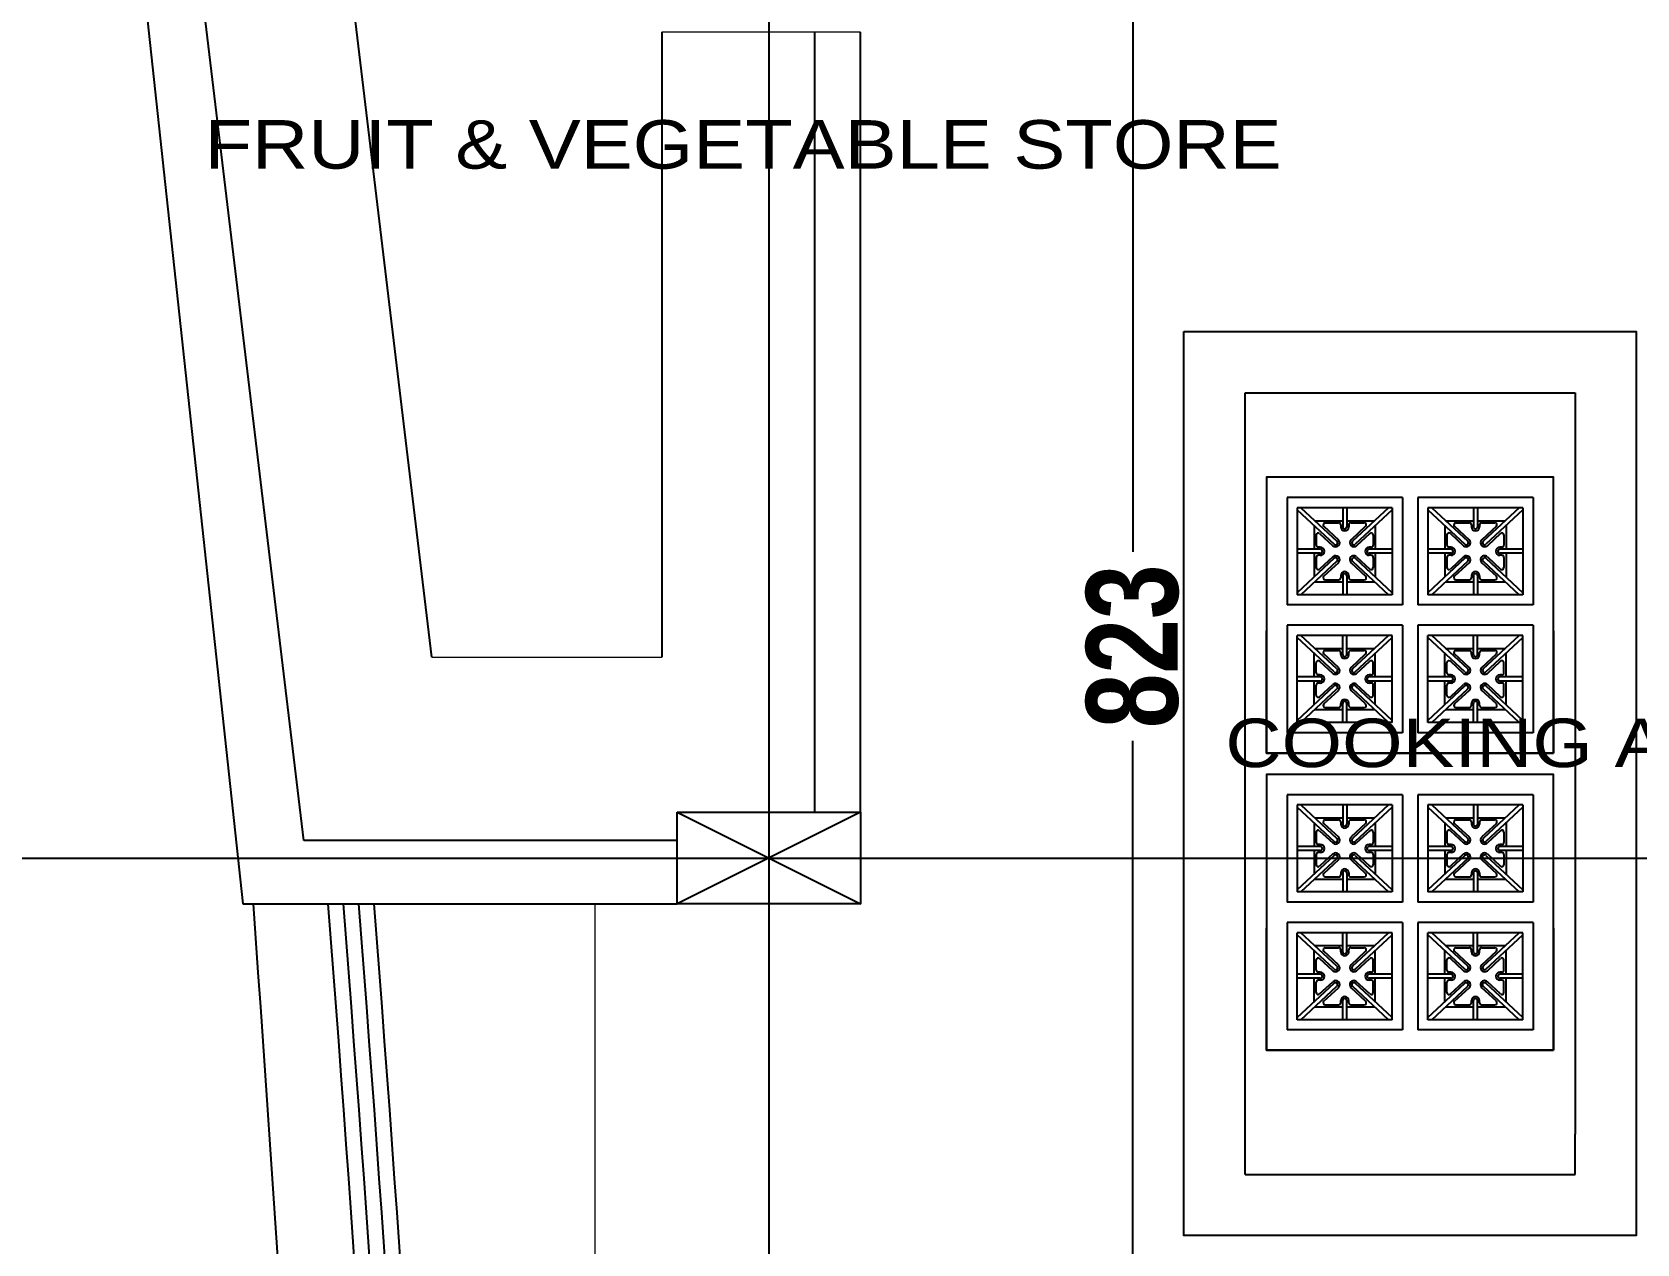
# Model space of a CAD drawing. Extents: x 285329 to 658348, y -83126 to -16980.
# Drawn here: x 345803 to 346328, y -39950 to -39553 of the extents above; entities that cross this region are included whole.
import ezdxf

# ---------------------------------------------------------------- set-up
doc = ezdxf.new("R2010")
doc.units = 0
doc.layers.get('0').update_dxf_attribs({"linetype": 'CONTINUOUS'})
doc.layers.get('DEFPOINTS').update_dxf_attribs({"color": 9, "linetype": 'CONTINUOUS'})
doc.layers.add('A-text function', color=30, linetype='CONTINUOUS', lineweight=20)
doc.layers.add('VIS', color=8, linetype='CONTINUOUS', lineweight=18)
for name, color, linetype in [('ARREDI', 7, 'CONTINUOUS'), ('AXIS', 1, 'CONTINUOUS'), ('COLUMN', 5, 'CONTINUOUS'), ('FURNITURE', 4, 'CONTINUOUS'), ('hatch wall', 12, 'CONTINUOUS'), ('K_COMPONENTI', 252, 'CONTINUOUS'), ('WALL', 7, 'CONTINUOUS'), ('WALL1', 2, 'CONTINUOUS')]:
    doc.layers.add(name, color=color, linetype=linetype)
doc.styles.add('ARIAL', font='BOD_CB.TTF', dxfattribs={"width": 1.2})
doc.styles.add('CITYBLUEPRINT', font='cityb___.ttf', dxfattribs={"width": 0.8})
doc.dimstyles.new('50', dxfattribs={"dimtxt": 30, "dimasz": 10, "dimexe": 5, "dimexo": 6, "dimgap": 5, "dimtad": 0, "dimdec": 0, "dimdsep": 46, "dimtxsty": 'CITYBLUEPRINT', "dimblk1": 'OBLIQUE', "dimblk2": 'OBLIQUE', "dimsah": 1, "dimcen": 0.05, "dimdle": 0.03, "dimclre": 22, "dimclrt": 7, "dimadec": 0, "dimazin": 0, "dimtfac": 1, "dimtdec": 0, "dimtix": 1, "dimtmove": 0, "dimatfit": 3, "dimldrblk": 'OBLIQUE', "dimfxl": 1, "dimtolj": 1, "dimtzin": 0, "dimarcsym": 0})

# ---------------------------------------------------------------- blocks, each defined once
blk = doc.blocks.new('COLUMN')
at = {"layer": 'AXIS'}
for p, q in [((236924.7, -9644.26), (236984.7, -9674.26)), ((236984.7, -9644.26), (236924.7, -9674.26))]:
    blk.add_line(p, q, dxfattribs=at)
at = {"layer": 'COLUMN'}
blk.add_lwpolyline([(236924.7, -9644.26), (236984.7, -9644.26), (236984.7, -9674.26), (236924.7, -9674.26)], close=True, dxfattribs=at)
blk = doc.blocks.new('cbcb')
at = {"layer": 'AXIS'}
for p, q in [((327577.93, -10741.62), (327577.95, -14318.5)), ((327238.21, -11454.5), (329573.73, -11454.5))]:
    blk.add_line(p, q, dxfattribs=at)
at = {"layer": 'WALL', "linetype": 'Continuous'}
blk.add_blockref('COLUMN', (90623.25, -1795.24), dxfattribs=at)
blk = doc.blocks.new('_Oblique')
at = {"color": 0, "lineweight": -2}
blk.add_line((-0.5, -0.5), (0.5, 0.5), dxfattribs=at)
blk = doc.blocks.new('*D2399')
at = {"layer": 'DEFPOINTS', "color": 0, "linetype": 'Continuous', "lineweight": 5, "transparency": 16777216}
for p in [(346156.54, -39342.81), (346161.27, -40165.67), (346163.13, -40165.67)]:
    blk.add_point(p, dxfattribs=at)
at = {"layer": 'VIS', "color": 22, "linetype": 'Continuous', "lineweight": -2, "transparency": 16777216}
for p, q in [((346162.54, -39342.81), (346168.13, -39342.81)), ((346167.27, -40165.67), (346168.13, -40165.67))]:
    blk.add_line(p, q, dxfattribs=at)
at = {"layer": 'VIS', "color": 0, "linetype": 'Continuous', "lineweight": -2, "transparency": 16777216}
for p, q in [((346163.13, -39342.78), (346163.13, -39723.3)), ((346163.13, -40165.7), (346163.13, -39785.18))]:
    blk.add_line(p, q, dxfattribs=at)
at = {"layer": 'VIS', "color": 0, "linetype": 'Continuous', "lineweight": -2, "transparency": 16777216, "xscale": 10, "yscale": 10, "zscale": 10}
for p, rotation in [((346163.13, -39342.81), 90), ((346163.13, -40165.67), 270)]:
    blk.add_blockref('_Oblique', p, dxfattribs=dict(at, rotation=rotation))
at = {"layer": 'VIS', "color": 7, "linetype": 'Continuous', "lineweight": 5, "transparency": 16777216, "insert": (346163.13, -39754.24), "char_height": 30, "attachment_point": 5, "rotation": 90, "style": 'CITYBLUEPRINT'}
blk.add_mtext('\\A1;823', dxfattribs=at)

msp = doc.modelspace()

# ---------------------------------------------------------------- linework, layer by layer
at = {"layer": 'ARREDI', "color": 251, "ltscale": 100, "true_color": 0x575757}
for p, q in [((346251.42, -39705.56), (346213.64, -39705.56)), ((346213.64, -39705.56), (346213.64, -39740.7)), ((346251.42, -39705.56), (346251.42, -39740.7)), ((346256.42, -39705.56), (346256.42, -39740.7)), ((346294.2, -39705.56), (346256.42, -39705.56)), ((346294.2, -39705.56), (346294.2, -39740.7)), ((346248.09, -39708.9), (346216.97, -39708.9)), ((346216.97, -39708.9), (346216.97, -39737.36)), ((346216.97, -39709.57), (346229.09, -39720.84)), ((346218.2, -39708.9), (346229.99, -39719.86)), ((346231.86, -39708.9), (346231.86, -39715.13)), ((346233.2, -39708.9), (346233.2, -39715.13)), ((346246.86, -39708.9), (346235.07, -39719.86)), ((346248.09, -39709.57), (346235.97, -39720.84)), ((346248.09, -39708.9), (346248.09, -39737.36)), ((346259.75, -39708.9), (346259.75, -39737.36)), ((346290.86, -39708.9), (346259.75, -39708.9)), ((346259.75, -39709.57), (346271.86, -39720.84)), ((346260.98, -39708.9), (346272.77, -39719.86)), ((346274.64, -39708.9), (346274.64, -39715.13)), ((346275.97, -39708.9), (346275.97, -39715.13)), ((346289.63, -39708.9), (346277.84, -39719.86)), ((346290.86, -39709.57), (346278.75, -39720.84)), ((346290.86, -39708.9), (346290.86, -39737.36)), ((346222.53, -39714.74), (346222.53, -39722.46)), ((346222.76, -39713.13), (346231.86, -39713.13)), ((346225.69, -39714.95), (346230.45, -39719.37)), ((346226.15, -39713.8), (346230.53, -39713.8)), ((346231.2, -39714.46), (346231.2, -39715.13)), ((346233.2, -39713.13), (346242.3, -39713.13)), ((346233.86, -39714.46), (346233.86, -39715.13)), ((346234.53, -39713.8), (346238.91, -39713.8)), ((346239.37, -39714.95), (346234.61, -39719.37)), ((346242.53, -39714.74), (346242.53, -39722.46)), ((346265.31, -39714.74), (346265.31, -39722.46)), ((346265.53, -39713.13), (346274.64, -39713.13)), ((346268.47, -39714.95), (346273.23, -39719.37)), ((346268.93, -39713.8), (346273.31, -39713.8)), ((346273.97, -39714.46), (346273.97, -39715.13)), ((346275.97, -39713.13), (346285.08, -39713.13)), ((346276.64, -39714.46), (346276.64, -39715.13)), ((346277.31, -39713.8), (346281.69, -39713.8)), ((346282.14, -39714.95), (346277.39, -39719.37)), ((346285.31, -39714.74), (346285.31, -39722.46)), ((346223.2, -39717.8), (346223.2, -39721.13)), ((346224.53, -39721.8), (346223.86, -39721.8)), ((346224.32, -39717.31), (346228.63, -39721.32)), ((346240.74, -39717.31), (346236.43, -39721.32)), ((346241.2, -39721.8), (346240.53, -39721.8)), ((346241.86, -39717.8), (346241.86, -39721.13)), ((346265.97, -39717.8), (346265.97, -39721.13)), ((346267.31, -39721.8), (346266.64, -39721.8)), ((346267.1, -39717.31), (346271.41, -39721.32)), ((346283.52, -39717.31), (346279.21, -39721.32)), ((346283.97, -39721.8), (346283.31, -39721.8)), ((346284.64, -39717.8), (346284.64, -39721.13)), ((346224.53, -39722.46), (346216.97, -39722.46)), ((346224.53, -39723.8), (346216.97, -39723.8)), ((346229.09, -39725.42), (346216.97, -39736.69)), ((346229.99, -39726.4), (346218.2, -39737.36)), ((346222.53, -39723.8), (346222.53, -39731.52)), ((346223.2, -39725.13), (346223.2, -39728.46)), ((346224.53, -39724.46), (346223.86, -39724.46)), ((346228.63, -39724.93), (346224.32, -39728.95)), ((346230.45, -39726.89), (346225.69, -39731.31)), ((346234.61, -39726.89), (346239.37, -39731.31)), ((346235.07, -39726.4), (346246.86, -39737.36)), ((346235.97, -39725.42), (346248.09, -39736.69)), ((346236.43, -39724.93), (346240.74, -39728.95)), ((346248.09, -39722.46), (346240.53, -39722.46)), ((346248.09, -39723.8), (346240.53, -39723.8)), ((346241.2, -39724.46), (346240.53, -39724.46)), ((346241.86, -39725.13), (346241.86, -39728.46)), ((346242.53, -39723.8), (346242.53, -39731.52)), ((346267.31, -39722.46), (346259.75, -39722.46)), ((346267.31, -39723.8), (346259.75, -39723.8)), ((346271.86, -39725.42), (346259.75, -39736.69)), ((346272.77, -39726.4), (346260.98, -39737.36)), ((346265.31, -39723.8), (346265.31, -39731.52)), ((346265.97, -39725.13), (346265.97, -39728.46)), ((346267.31, -39724.46), (346266.64, -39724.46)), ((346271.41, -39724.93), (346267.1, -39728.95)), ((346273.23, -39726.89), (346268.47, -39731.31)), ((346277.39, -39726.89), (346282.14, -39731.31)), ((346277.84, -39726.4), (346289.63, -39737.36)), ((346278.75, -39725.42), (346290.86, -39736.69)), ((346279.21, -39724.93), (346283.52, -39728.95)), ((346290.86, -39722.46), (346283.31, -39722.46)), ((346290.86, -39723.8), (346283.31, -39723.8)), ((346283.97, -39724.46), (346283.31, -39724.46)), ((346284.64, -39725.13), (346284.64, -39728.46)), ((346285.31, -39723.8), (346285.31, -39731.52)), ((346231.2, -39731.13), (346231.2, -39731.8)), ((346231.86, -39731.13), (346231.86, -39737.36)), ((346233.2, -39731.13), (346233.2, -39737.36)), ((346233.86, -39731.13), (346233.86, -39731.8)), ((346273.97, -39731.13), (346273.97, -39731.8)), ((346274.64, -39731.13), (346274.64, -39737.36)), ((346275.97, -39731.13), (346275.97, -39737.36)), ((346276.64, -39731.13), (346276.64, -39731.8)), ((346248.09, -39737.36), (346216.97, -39737.36)), ((346222.76, -39733.13), (346231.86, -39733.13)), ((346226.15, -39732.46), (346230.53, -39732.46)), ((346233.2, -39733.13), (346242.3, -39733.13)), ((346234.53, -39732.46), (346238.91, -39732.46)), ((346290.86, -39737.36), (346259.75, -39737.36)), ((346265.53, -39733.13), (346274.64, -39733.13)), ((346268.93, -39732.46), (346273.31, -39732.46)), ((346275.97, -39733.13), (346285.08, -39733.13)), ((346277.31, -39732.46), (346281.69, -39732.46)), ((346251.42, -39740.7), (346213.64, -39740.7)), ((346294.2, -39740.7), (346256.42, -39740.7)), ((346251.42, -39747.36), (346213.64, -39747.36)), ((346213.64, -39747.36), (346213.64, -39782.5)), ((346251.42, -39747.36), (346251.42, -39782.5)), ((346256.42, -39747.36), (346256.42, -39782.5)), ((346294.2, -39747.36), (346256.42, -39747.36)), ((346294.2, -39747.36), (346294.2, -39782.5)), ((346248.09, -39750.7), (346216.97, -39750.7)), ((346216.97, -39779.16), (346216.97, -39750.7)), ((346229.09, -39762.64), (346216.97, -39751.37)), ((346229.99, -39761.66), (346218.2, -39750.7)), ((346231.86, -39756.93), (346231.86, -39750.7)), ((346233.2, -39756.93), (346233.2, -39750.7)), ((346235.07, -39761.66), (346246.86, -39750.7)), ((346235.97, -39762.64), (346248.09, -39751.37)), ((346248.09, -39779.16), (346248.09, -39750.7)), ((346259.75, -39779.16), (346259.75, -39750.7)), ((346290.86, -39750.7), (346259.75, -39750.7)), ((346271.86, -39762.64), (346259.75, -39751.37)), ((346272.77, -39761.66), (346260.98, -39750.7)), ((346274.64, -39756.93), (346274.64, -39750.7)), ((346275.97, -39756.93), (346275.97, -39750.7)), ((346277.84, -39761.66), (346289.63, -39750.7)), ((346278.75, -39762.64), (346290.86, -39751.37)), ((346290.86, -39779.16), (346290.86, -39750.7)), ((346222.53, -39764.26), (346222.53, -39756.54)), ((346222.76, -39754.93), (346231.86, -39754.93)), ((346230.45, -39761.17), (346225.69, -39756.75)), ((346226.15, -39755.6), (346230.53, -39755.6)), ((346231.2, -39756.93), (346231.2, -39756.26)), ((346233.2, -39754.93), (346242.3, -39754.93)), ((346233.86, -39756.93), (346233.86, -39756.26)), ((346234.53, -39755.6), (346238.91, -39755.6)), ((346234.61, -39761.17), (346239.37, -39756.75)), ((346242.53, -39764.26), (346242.53, -39756.54)), ((346265.31, -39764.26), (346265.31, -39756.54)), ((346265.53, -39754.93), (346274.64, -39754.93)), ((346273.23, -39761.17), (346268.47, -39756.75)), ((346268.93, -39755.6), (346273.31, -39755.6)), ((346273.97, -39756.93), (346273.97, -39756.26)), ((346275.97, -39754.93), (346285.08, -39754.93)), ((346276.64, -39756.93), (346276.64, -39756.26)), ((346277.31, -39755.6), (346281.69, -39755.6)), ((346277.39, -39761.17), (346282.14, -39756.75)), ((346285.31, -39764.26), (346285.31, -39756.54)), ((346223.2, -39762.93), (346223.2, -39759.6)), ((346224.53, -39763.6), (346223.86, -39763.6)), ((346228.63, -39763.12), (346224.32, -39759.11)), ((346236.43, -39763.12), (346240.74, -39759.11)), ((346241.2, -39763.6), (346240.53, -39763.6)), ((346241.86, -39762.93), (346241.86, -39759.6)), ((346265.97, -39762.93), (346265.97, -39759.6)), ((346267.31, -39763.6), (346266.64, -39763.6)), ((346271.41, -39763.12), (346267.1, -39759.11)), ((346279.21, -39763.12), (346283.52, -39759.11)), ((346283.97, -39763.6), (346283.31, -39763.6)), ((346284.64, -39762.93), (346284.64, -39759.6)), ((346224.53, -39764.26), (346216.97, -39764.26)), ((346224.53, -39765.6), (346216.97, -39765.6)), ((346216.97, -39778.49), (346229.09, -39767.22)), ((346218.2, -39779.16), (346229.99, -39768.2)), ((346222.53, -39773.32), (346222.53, -39765.6)), ((346223.2, -39770.26), (346223.2, -39766.93)), ((346224.53, -39766.26), (346223.86, -39766.26)), ((346224.32, -39770.75), (346228.63, -39766.73)), ((346225.69, -39773.11), (346230.45, -39768.69)), ((346239.37, -39773.11), (346234.61, -39768.69)), ((346246.86, -39779.16), (346235.07, -39768.2)), ((346248.09, -39778.49), (346235.97, -39767.22)), ((346240.74, -39770.75), (346236.43, -39766.73)), ((346248.09, -39764.26), (346240.53, -39764.26)), ((346248.09, -39765.6), (346240.53, -39765.6)), ((346241.2, -39766.26), (346240.53, -39766.26)), ((346241.86, -39770.26), (346241.86, -39766.93)), ((346242.53, -39773.32), (346242.53, -39765.6)), ((346267.31, -39764.26), (346259.75, -39764.26)), ((346267.31, -39765.6), (346259.75, -39765.6)), ((346259.75, -39778.49), (346271.86, -39767.22)), ((346260.98, -39779.16), (346272.77, -39768.2)), ((346265.31, -39773.32), (346265.31, -39765.6)), ((346265.97, -39770.26), (346265.97, -39766.93)), ((346267.31, -39766.26), (346266.64, -39766.26)), ((346267.1, -39770.75), (346271.41, -39766.73)), ((346268.47, -39773.11), (346273.23, -39768.69)), ((346282.14, -39773.11), (346277.39, -39768.69)), ((346289.63, -39779.16), (346277.84, -39768.2)), ((346290.86, -39778.49), (346278.75, -39767.22)), ((346283.52, -39770.75), (346279.21, -39766.73)), ((346290.86, -39764.26), (346283.31, -39764.26)), ((346290.86, -39765.6), (346283.31, -39765.6)), ((346283.97, -39766.26), (346283.31, -39766.26)), ((346284.64, -39770.26), (346284.64, -39766.93)), ((346285.31, -39773.32), (346285.31, -39765.6)), ((346226.15, -39774.26), (346230.53, -39774.26)), ((346231.2, -39773.6), (346231.2, -39772.93)), ((346231.86, -39779.16), (346231.86, -39772.93)), ((346233.2, -39779.16), (346233.2, -39772.93)), ((346233.86, -39773.6), (346233.86, -39772.93)), ((346234.53, -39774.26), (346238.91, -39774.26)), ((346268.93, -39774.26), (346273.31, -39774.26)), ((346273.97, -39773.6), (346273.97, -39772.93)), ((346274.64, -39779.16), (346274.64, -39772.93)), ((346275.97, -39779.16), (346275.97, -39772.93)), ((346276.64, -39773.6), (346276.64, -39772.93)), ((346277.31, -39774.26), (346281.69, -39774.26)), ((346248.09, -39779.16), (346216.97, -39779.16)), ((346222.76, -39774.93), (346231.86, -39774.93)), ((346233.2, -39774.93), (346242.3, -39774.93)), ((346290.86, -39779.16), (346259.75, -39779.16)), ((346265.53, -39774.93), (346274.64, -39774.93)), ((346275.97, -39774.93), (346285.08, -39774.93)), ((346251.42, -39782.5), (346213.64, -39782.5)), ((346294.2, -39782.5), (346256.42, -39782.5)), ((346251.42, -39802.83), (346213.64, -39802.83)), ((346213.64, -39802.83), (346213.64, -39837.96)), ((346251.42, -39802.83), (346251.42, -39837.96)), ((346256.42, -39802.83), (346256.42, -39837.96)), ((346294.2, -39802.83), (346256.42, -39802.83)), ((346294.2, -39802.83), (346294.2, -39837.96)), ((346248.09, -39806.16), (346216.97, -39806.16)), ((346216.97, -39806.16), (346216.97, -39834.63)), ((346216.97, -39806.84), (346229.09, -39818.1)), ((346218.2, -39806.16), (346229.99, -39817.13)), ((346222.76, -39810.4), (346231.86, -39810.4)), ((346226.15, -39811.06), (346230.53, -39811.06)), ((346231.86, -39806.16), (346231.86, -39812.4)), ((346233.2, -39806.16), (346233.2, -39812.4)), ((346233.2, -39810.4), (346242.3, -39810.4)), ((346234.53, -39811.06), (346238.91, -39811.06)), ((346246.86, -39806.16), (346235.07, -39817.13)), ((346248.09, -39806.84), (346235.97, -39818.1)), ((346248.09, -39806.16), (346248.09, -39834.63)), ((346259.75, -39806.16), (346259.75, -39834.63)), ((346290.86, -39806.16), (346259.75, -39806.16)), ((346259.75, -39806.84), (346271.86, -39818.1)), ((346260.98, -39806.16), (346272.77, -39817.13)), ((346265.53, -39810.4), (346274.64, -39810.4)), ((346268.93, -39811.06), (346273.31, -39811.06)), ((346274.64, -39806.16), (346274.64, -39812.4)), ((346275.97, -39806.16), (346275.97, -39812.4)), ((346275.97, -39810.4), (346285.08, -39810.4)), ((346277.31, -39811.06), (346281.69, -39811.06)), ((346289.63, -39806.16), (346277.84, -39817.13)), ((346290.86, -39806.84), (346278.75, -39818.1)), ((346290.86, -39806.16), (346290.86, -39834.63)), ((346222.53, -39812.01), (346222.53, -39819.73)), ((346223.2, -39815.07), (346223.2, -39818.4)), ((346224.32, -39814.58), (346228.63, -39818.59)), ((346225.69, -39812.22), (346230.45, -39816.64)), ((346231.2, -39811.73), (346231.2, -39812.4)), ((346233.86, -39811.73), (346233.86, -39812.4)), ((346239.37, -39812.22), (346234.61, -39816.64)), ((346240.74, -39814.58), (346236.43, -39818.59)), ((346241.86, -39815.07), (346241.86, -39818.4)), ((346242.53, -39812.01), (346242.53, -39819.73)), ((346265.31, -39812.01), (346265.31, -39819.73)), ((346265.97, -39815.07), (346265.97, -39818.4)), ((346267.1, -39814.58), (346271.41, -39818.59)), ((346268.47, -39812.22), (346273.23, -39816.64)), ((346273.97, -39811.73), (346273.97, -39812.4)), ((346276.64, -39811.73), (346276.64, -39812.4)), ((346282.14, -39812.22), (346277.39, -39816.64)), ((346283.52, -39814.58), (346279.21, -39818.59)), ((346284.64, -39815.07), (346284.64, -39818.4)), ((346285.31, -39812.01), (346285.31, -39819.73)), ((346224.53, -39819.73), (346216.97, -39819.73)), ((346224.53, -39821.06), (346216.97, -39821.06)), ((346222.53, -39821.06), (346222.53, -39828.79)), ((346224.53, -39819.06), (346223.86, -39819.06)), ((346241.2, -39819.06), (346240.53, -39819.06)), ((346248.09, -39819.73), (346240.53, -39819.73)), ((346248.09, -39821.06), (346240.53, -39821.06)), ((346242.53, -39821.06), (346242.53, -39828.79)), ((346267.31, -39819.73), (346259.75, -39819.73)), ((346267.31, -39821.06), (346259.75, -39821.06)), ((346265.31, -39821.06), (346265.31, -39828.79)), ((346267.31, -39819.06), (346266.64, -39819.06)), ((346283.97, -39819.06), (346283.31, -39819.06)), ((346290.86, -39819.73), (346283.31, -39819.73)), ((346290.86, -39821.06), (346283.31, -39821.06)), ((346285.31, -39821.06), (346285.31, -39828.79)), ((346229.09, -39822.69), (346216.97, -39833.95)), ((346229.99, -39823.66), (346218.2, -39834.63)), ((346223.2, -39822.4), (346223.2, -39825.72)), ((346224.53, -39821.73), (346223.86, -39821.73)), ((346228.63, -39822.2), (346224.32, -39826.21)), ((346230.45, -39824.15), (346225.69, -39828.57)), ((346234.61, -39824.15), (346239.37, -39828.57)), ((346235.07, -39823.66), (346246.86, -39834.63)), ((346235.97, -39822.69), (346248.09, -39833.95)), ((346236.43, -39822.2), (346240.74, -39826.21)), ((346241.2, -39821.73), (346240.53, -39821.73)), ((346241.86, -39822.4), (346241.86, -39825.72)), ((346271.86, -39822.69), (346259.75, -39833.95)), ((346272.77, -39823.66), (346260.98, -39834.63)), ((346265.97, -39822.4), (346265.97, -39825.72)), ((346267.31, -39821.73), (346266.64, -39821.73)), ((346271.41, -39822.2), (346267.1, -39826.21)), ((346273.23, -39824.15), (346268.47, -39828.57)), ((346277.39, -39824.15), (346282.14, -39828.57)), ((346277.84, -39823.66), (346289.63, -39834.63)), ((346278.75, -39822.69), (346290.86, -39833.95)), ((346279.21, -39822.2), (346283.52, -39826.21)), ((346283.97, -39821.73), (346283.31, -39821.73)), ((346284.64, -39822.4), (346284.64, -39825.72)), ((346222.76, -39830.4), (346231.86, -39830.4)), ((346226.15, -39829.73), (346230.53, -39829.73)), ((346231.2, -39828.4), (346231.2, -39829.06)), ((346231.86, -39828.4), (346231.86, -39834.63)), ((346233.2, -39828.4), (346233.2, -39834.63)), ((346233.2, -39830.4), (346242.3, -39830.4)), ((346233.86, -39828.4), (346233.86, -39829.06)), ((346234.53, -39829.73), (346238.91, -39829.73)), ((346265.53, -39830.4), (346274.64, -39830.4)), ((346268.93, -39829.73), (346273.31, -39829.73)), ((346273.97, -39828.4), (346273.97, -39829.06)), ((346274.64, -39828.4), (346274.64, -39834.63)), ((346275.97, -39828.4), (346275.97, -39834.63)), ((346275.97, -39830.4), (346285.08, -39830.4)), ((346276.64, -39828.4), (346276.64, -39829.06)), ((346277.31, -39829.73), (346281.69, -39829.73)), ((346248.09, -39834.63), (346216.97, -39834.63)), ((346290.86, -39834.63), (346259.75, -39834.63)), ((346251.42, -39837.96), (346213.64, -39837.96)), ((346294.2, -39837.96), (346256.42, -39837.96)), ((346251.42, -39844.63), (346213.64, -39844.63)), ((346213.64, -39844.63), (346213.64, -39879.76)), ((346251.42, -39844.63), (346251.42, -39879.76)), ((346256.42, -39844.63), (346256.42, -39879.76)), ((346294.2, -39844.63), (346256.42, -39844.63)), ((346294.2, -39844.63), (346294.2, -39879.76)), ((346248.09, -39847.96), (346216.97, -39847.96)), ((346216.97, -39876.43), (346216.97, -39847.96)), ((346229.09, -39859.9), (346216.97, -39848.64)), ((346229.99, -39858.93), (346218.2, -39847.96)), ((346222.76, -39852.2), (346231.86, -39852.2)), ((346226.15, -39852.86), (346230.53, -39852.86)), ((346231.86, -39854.2), (346231.86, -39847.96)), ((346233.2, -39854.2), (346233.2, -39847.96)), ((346233.2, -39852.2), (346242.3, -39852.2)), ((346234.53, -39852.86), (346238.91, -39852.86)), ((346235.07, -39858.93), (346246.86, -39847.96)), ((346235.97, -39859.9), (346248.09, -39848.64)), ((346248.09, -39876.43), (346248.09, -39847.96)), ((346259.75, -39876.43), (346259.75, -39847.96)), ((346290.86, -39847.96), (346259.75, -39847.96)), ((346271.86, -39859.9), (346259.75, -39848.64)), ((346272.77, -39858.93), (346260.98, -39847.96)), ((346265.53, -39852.2), (346274.64, -39852.2)), ((346268.93, -39852.86), (346273.31, -39852.86)), ((346274.64, -39854.2), (346274.64, -39847.96)), ((346275.97, -39854.2), (346275.97, -39847.96)), ((346275.97, -39852.2), (346285.08, -39852.2)), ((346277.31, -39852.86), (346281.69, -39852.86)), ((346277.84, -39858.93), (346289.63, -39847.96)), ((346278.75, -39859.9), (346290.86, -39848.64)), ((346290.86, -39876.43), (346290.86, -39847.96)), ((346222.53, -39861.53), (346222.53, -39853.81)), ((346223.2, -39860.2), (346223.2, -39856.87)), ((346228.63, -39860.39), (346224.32, -39856.38)), ((346230.45, -39858.44), (346225.69, -39854.02)), ((346231.2, -39854.2), (346231.2, -39853.53)), ((346233.86, -39854.2), (346233.86, -39853.53)), ((346234.61, -39858.44), (346239.37, -39854.02)), ((346236.43, -39860.39), (346240.74, -39856.38)), ((346241.86, -39860.2), (346241.86, -39856.87)), ((346242.53, -39861.53), (346242.53, -39853.81)), ((346265.31, -39861.53), (346265.31, -39853.81)), ((346265.97, -39860.2), (346265.97, -39856.87)), ((346271.41, -39860.39), (346267.1, -39856.38)), ((346273.23, -39858.44), (346268.47, -39854.02)), ((346273.97, -39854.2), (346273.97, -39853.53)), ((346276.64, -39854.2), (346276.64, -39853.53)), ((346277.39, -39858.44), (346282.14, -39854.02)), ((346279.21, -39860.39), (346283.52, -39856.38)), ((346284.64, -39860.2), (346284.64, -39856.87)), ((346285.31, -39861.53), (346285.31, -39853.81)), ((346224.53, -39861.53), (346216.97, -39861.53)), ((346224.53, -39862.86), (346216.97, -39862.86)), ((346222.53, -39870.59), (346222.53, -39862.86)), ((346224.53, -39860.86), (346223.86, -39860.86)), ((346224.53, -39863.53), (346223.86, -39863.53)), ((346241.2, -39860.86), (346240.53, -39860.86)), ((346248.09, -39861.53), (346240.53, -39861.53)), ((346248.09, -39862.86), (346240.53, -39862.86)), ((346241.2, -39863.53), (346240.53, -39863.53)), ((346242.53, -39870.59), (346242.53, -39862.86)), ((346267.31, -39861.53), (346259.75, -39861.53)), ((346267.31, -39862.86), (346259.75, -39862.86)), ((346265.31, -39870.59), (346265.31, -39862.86)), ((346267.31, -39860.86), (346266.64, -39860.86)), ((346267.31, -39863.53), (346266.64, -39863.53)), ((346283.97, -39860.86), (346283.31, -39860.86)), ((346290.86, -39861.53), (346283.31, -39861.53)), ((346290.86, -39862.86), (346283.31, -39862.86)), ((346283.97, -39863.53), (346283.31, -39863.53)), ((346285.31, -39870.59), (346285.31, -39862.86)), ((346216.97, -39875.75), (346229.09, -39864.49)), ((346218.2, -39876.43), (346229.99, -39865.46)), ((346223.2, -39867.52), (346223.2, -39864.2)), ((346224.32, -39868.01), (346228.63, -39864)), ((346225.69, -39870.37), (346230.45, -39865.95)), ((346239.37, -39870.37), (346234.61, -39865.95)), ((346246.86, -39876.43), (346235.07, -39865.46)), ((346248.09, -39875.75), (346235.97, -39864.49)), ((346240.74, -39868.01), (346236.43, -39864)), ((346241.86, -39867.52), (346241.86, -39864.2)), ((346259.75, -39875.75), (346271.86, -39864.49)), ((346260.98, -39876.43), (346272.77, -39865.46)), ((346265.97, -39867.52), (346265.97, -39864.2)), ((346267.1, -39868.01), (346271.41, -39864)), ((346268.47, -39870.37), (346273.23, -39865.95)), ((346282.14, -39870.37), (346277.39, -39865.95)), ((346289.63, -39876.43), (346277.84, -39865.46)), ((346290.86, -39875.75), (346278.75, -39864.49)), ((346283.52, -39868.01), (346279.21, -39864)), ((346284.64, -39867.52), (346284.64, -39864.2)), ((346222.76, -39872.2), (346231.86, -39872.2)), ((346226.15, -39871.53), (346230.53, -39871.53)), ((346231.2, -39870.86), (346231.2, -39870.2)), ((346231.86, -39876.43), (346231.86, -39870.2)), ((346233.2, -39876.43), (346233.2, -39870.2)), ((346233.2, -39872.2), (346242.3, -39872.2)), ((346233.86, -39870.86), (346233.86, -39870.2)), ((346234.53, -39871.53), (346238.91, -39871.53)), ((346265.53, -39872.2), (346274.64, -39872.2)), ((346268.93, -39871.53), (346273.31, -39871.53)), ((346273.97, -39870.86), (346273.97, -39870.2)), ((346274.64, -39876.43), (346274.64, -39870.2)), ((346275.97, -39876.43), (346275.97, -39870.2)), ((346275.97, -39872.2), (346285.08, -39872.2)), ((346276.64, -39870.86), (346276.64, -39870.2)), ((346277.31, -39871.53), (346281.69, -39871.53)), ((346248.09, -39876.43), (346216.97, -39876.43)), ((346290.86, -39876.43), (346259.75, -39876.43)), ((346251.42, -39879.76), (346213.64, -39879.76)), ((346294.2, -39879.76), (346256.42, -39879.76))]:
    msp.add_line(p, q, dxfattribs=at)
at = {"layer": 'ARREDI', "color": 7, "ltscale": 100}
for p, q in [((346206.97, -39789.16), (346206.97, -39749.16)), ((346300.86, -39749.16), (346300.86, -39789.16)), ((346206.97, -39886.43), (346206.97, -39846.43)), ((346300.86, -39846.43), (346300.86, -39886.43))]:
    msp.add_line(p, q, dxfattribs=at)
at = {"layer": 'ARREDI', "color": 251, "ltscale": 100, "true_color": 0x575757}
for centre, radius, start, end in [((346226.15, -39714.46), 0.667, 90, 227.0772), ((346230.53, -39714.46), 0.667, 0, 90), ((346232.53, -39715.13), 1.33, 180, 0), ((346232.53, -39715.13), 0.667, 180, 0), ((346234.53, -39714.46), 0.667, 90, 180), ((346238.91, -39714.46), 0.667, 312.9228, 90), ((346268.93, -39714.46), 0.667, 90, 227.0772), ((346273.31, -39714.46), 0.667, 0, 90), ((346275.31, -39715.13), 1.33, 180, 0), ((346275.31, -39715.13), 0.667, 180, 0), ((346277.31, -39714.46), 0.667, 90, 180), ((346281.69, -39714.46), 0.667, 312.9228, 90), ((346223.86, -39717.8), 0.667, 47.0772, 180), ((346223.86, -39721.13), 0.667, 180, 270), ((346224.53, -39723.13), 1.33, 270, 90), ((346229.54, -39720.35), 1.33, 227.0772, 47.0772), ((346229.54, -39720.35), 0.667, 227.0772, 47.0772), ((346235.52, -39720.35), 1.33, 132.9228, 312.9228), ((346235.52, -39720.35), 0.667, 132.9228, 312.9228), ((346240.53, -39723.13), 1.33, 90, 270), ((346241.2, -39717.8), 0.667, 0, 132.9228), ((346241.2, -39721.13), 0.667, 270, 0), ((346266.64, -39717.8), 0.667, 47.0772, 180), ((346266.64, -39721.13), 0.667, 180, 270), ((346267.31, -39723.13), 1.33, 270, 90), ((346272.32, -39720.35), 1.33, 227.0772, 47.0772), ((346272.32, -39720.35), 0.667, 227.0772, 47.0772), ((346278.3, -39720.35), 1.33, 132.9228, 312.9228), ((346278.3, -39720.35), 0.667, 132.9228, 312.9228), ((346283.31, -39723.13), 1.33, 90, 270), ((346283.97, -39717.8), 0.667, 0, 132.9228), ((346283.97, -39721.13), 0.667, 270, 0), ((346223.86, -39725.13), 0.667, 90, 180), ((346224.53, -39723.13), 0.667, 270, 90), ((346229.54, -39725.91), 1.33, 312.9228, 132.9228), ((346229.54, -39725.91), 0.667, 312.9228, 132.9228), ((346235.52, -39725.91), 1.33, 47.0772, 227.0772), ((346235.52, -39725.91), 0.667, 47.0772, 227.0772), ((346240.53, -39723.13), 0.667, 90, 270), ((346241.2, -39725.13), 0.667, 0, 90), ((346266.64, -39725.13), 0.667, 90, 180), ((346267.31, -39723.13), 0.667, 270, 90), ((346272.32, -39725.91), 1.33, 312.9228, 132.9228), ((346272.32, -39725.91), 0.667, 312.9228, 132.9228), ((346278.3, -39725.91), 1.33, 47.0772, 227.0772), ((346278.3, -39725.91), 0.667, 47.0772, 227.0772), ((346283.31, -39723.13), 0.667, 90, 270), ((346283.97, -39725.13), 0.667, 0, 90), ((346223.86, -39728.46), 0.667, 180, 312.9228), ((346226.15, -39731.8), 0.667, 132.9228, 270), ((346230.53, -39731.8), 0.667, 270, 0), ((346232.53, -39731.13), 1.33, 0, 180), ((346232.53, -39731.13), 0.667, 0, 180), ((346234.53, -39731.8), 0.667, 180, 270), ((346238.91, -39731.8), 0.667, 270, 47.0772), ((346241.2, -39728.46), 0.667, 227.0772, 0), ((346266.64, -39728.46), 0.667, 180, 312.9228), ((346268.93, -39731.8), 0.667, 132.9228, 270), ((346273.31, -39731.8), 0.667, 270, 0), ((346275.31, -39731.13), 1.33, 0, 180), ((346275.31, -39731.13), 0.667, 0, 180), ((346277.31, -39731.8), 0.667, 180, 270), ((346281.69, -39731.8), 0.667, 270, 47.0772), ((346283.97, -39728.46), 0.667, 227.0772, 0), ((346226.15, -39756.26), 0.667, 90, 227.0772), ((346230.53, -39756.26), 0.667, 0, 90), ((346232.53, -39756.93), 1.33, 180, 0), ((346232.53, -39756.93), 0.667, 180, 0), ((346234.53, -39756.26), 0.667, 90, 180), ((346238.91, -39756.26), 0.667, 312.9228, 90), ((346268.93, -39756.26), 0.667, 90, 227.0772), ((346273.31, -39756.26), 0.667, 0, 90), ((346275.31, -39756.93), 1.33, 180, 0), ((346275.31, -39756.93), 0.667, 180, 0), ((346277.31, -39756.26), 0.667, 90, 180), ((346281.69, -39756.26), 0.667, 312.9228, 90), ((346223.86, -39759.6), 0.667, 47.0772, 180), ((346223.86, -39762.93), 0.667, 180, 270), ((346224.53, -39764.93), 1.33, 270, 90), ((346229.54, -39762.15), 1.33, 227.0772, 47.0772), ((346229.54, -39762.15), 0.667, 227.0772, 47.0772), ((346235.52, -39762.15), 1.33, 132.9228, 312.9228), ((346235.52, -39762.15), 0.667, 132.9228, 312.9228), ((346240.53, -39764.93), 1.33, 90, 270), ((346241.2, -39759.6), 0.667, 0, 132.9228), ((346241.2, -39762.93), 0.667, 270, 0), ((346266.64, -39759.6), 0.667, 47.0772, 180), ((346266.64, -39762.93), 0.667, 180, 270), ((346267.31, -39764.93), 1.33, 270, 90), ((346272.32, -39762.15), 1.33, 227.0772, 47.0772), ((346272.32, -39762.15), 0.667, 227.0772, 47.0772), ((346278.3, -39762.15), 1.33, 132.9228, 312.9228), ((346278.3, -39762.15), 0.667, 132.9228, 312.9228), ((346283.31, -39764.93), 1.33, 90, 270), ((346283.97, -39759.6), 0.667, 0, 132.9228), ((346283.97, -39762.93), 0.667, 270, 0), ((346223.86, -39766.93), 0.667, 90, 180), ((346224.53, -39764.93), 0.667, 270, 90), ((346229.54, -39767.71), 1.33, 312.9228, 132.9228), ((346229.54, -39767.71), 0.667, 312.9228, 132.9228), ((346235.52, -39767.71), 1.33, 47.0772, 227.0772), ((346235.52, -39767.71), 0.667, 47.0772, 227.0772), ((346240.53, -39764.93), 0.667, 90, 270), ((346241.2, -39766.93), 0.667, 0, 90), ((346266.64, -39766.93), 0.667, 90, 180), ((346267.31, -39764.93), 0.667, 270, 90), ((346272.32, -39767.71), 1.33, 312.9228, 132.9228), ((346272.32, -39767.71), 0.667, 312.9228, 132.9228), ((346278.3, -39767.71), 1.33, 47.0772, 227.0772), ((346278.3, -39767.71), 0.667, 47.0772, 227.0772), ((346283.31, -39764.93), 0.667, 90, 270), ((346283.97, -39766.93), 0.667, 0, 90), ((346223.86, -39770.26), 0.667, 180, 312.9228), ((346226.15, -39773.6), 0.667, 132.9228, 270), ((346230.53, -39773.6), 0.667, 270, 0), ((346232.53, -39772.93), 1.33, 0, 180), ((346232.53, -39772.93), 0.667, 0, 180), ((346234.53, -39773.6), 0.667, 180, 270), ((346238.91, -39773.6), 0.667, 270, 47.0772), ((346241.2, -39770.26), 0.667, 227.0772, 0), ((346266.64, -39770.26), 0.667, 180, 312.9228), ((346268.93, -39773.6), 0.667, 132.9228, 270), ((346273.31, -39773.6), 0.667, 270, 0), ((346275.31, -39772.93), 1.33, 0, 180), ((346275.31, -39772.93), 0.667, 0, 180), ((346277.31, -39773.6), 0.667, 180, 270), ((346281.69, -39773.6), 0.667, 270, 47.0772), ((346283.97, -39770.26), 0.667, 227.0772, 0), ((346226.15, -39811.73), 0.667, 90, 227.0772), ((346230.53, -39811.73), 0.667, 0, 90), ((346234.53, -39811.73), 0.667, 90, 180), ((346238.91, -39811.73), 0.667, 312.9228, 90), ((346268.93, -39811.73), 0.667, 90, 227.0772), ((346273.31, -39811.73), 0.667, 0, 90), ((346277.31, -39811.73), 0.667, 90, 180), ((346281.69, -39811.73), 0.667, 312.9228, 90), ((346223.86, -39815.07), 0.667, 47.0772, 180), ((346232.53, -39812.4), 1.33, 180, 0), ((346232.53, -39812.4), 0.667, 180, 0), ((346241.2, -39815.07), 0.667, 0, 132.9228), ((346266.64, -39815.07), 0.667, 47.0772, 180), ((346275.31, -39812.4), 1.33, 180, 0), ((346275.31, -39812.4), 0.667, 180, 0), ((346283.97, -39815.07), 0.667, 0, 132.9228), ((346223.86, -39818.4), 0.667, 180, 270), ((346224.53, -39820.4), 1.33, 270, 90), ((346224.53, -39820.4), 0.667, 270, 90), ((346229.54, -39817.62), 1.33, 227.0772, 47.0772), ((346229.54, -39817.62), 0.667, 227.0772, 47.0772), ((346235.52, -39817.62), 1.33, 132.9228, 312.9228), ((346235.52, -39817.62), 0.667, 132.9228, 312.9228), ((346240.53, -39820.4), 1.33, 90, 270), ((346240.53, -39820.4), 0.667, 90, 270), ((346241.2, -39818.4), 0.667, 270, 0), ((346266.64, -39818.4), 0.667, 180, 270), ((346267.31, -39820.4), 1.33, 270, 90), ((346267.31, -39820.4), 0.667, 270, 90), ((346272.32, -39817.62), 1.33, 227.0772, 47.0772), ((346272.32, -39817.62), 0.667, 227.0772, 47.0772), ((346278.3, -39817.62), 1.33, 132.9228, 312.9228), ((346278.3, -39817.62), 0.667, 132.9228, 312.9228), ((346283.31, -39820.4), 1.33, 90, 270), ((346283.31, -39820.4), 0.667, 90, 270), ((346283.97, -39818.4), 0.667, 270, 0), ((346223.86, -39822.4), 0.667, 90, 180), ((346223.86, -39825.72), 0.667, 180, 312.9228), ((346229.54, -39823.18), 1.33, 312.9228, 132.9228), ((346229.54, -39823.18), 0.667, 312.9228, 132.9228), ((346235.52, -39823.18), 1.33, 47.0772, 227.0772), ((346235.52, -39823.18), 0.667, 47.0772, 227.0772), ((346241.2, -39825.72), 0.667, 227.0772, 0), ((346241.2, -39822.4), 0.667, 0, 90), ((346266.64, -39822.4), 0.667, 90, 180), ((346266.64, -39825.72), 0.667, 180, 312.9228), ((346272.32, -39823.18), 1.33, 312.9228, 132.9228), ((346272.32, -39823.18), 0.667, 312.9228, 132.9228), ((346278.3, -39823.18), 1.33, 47.0772, 227.0772), ((346278.3, -39823.18), 0.667, 47.0772, 227.0772), ((346283.97, -39825.72), 0.667, 227.0772, 0), ((346283.97, -39822.4), 0.667, 0, 90), ((346226.15, -39829.06), 0.667, 132.9228, 270), ((346230.53, -39829.06), 0.667, 270, 0), ((346232.53, -39828.4), 1.33, 0, 180), ((346232.53, -39828.4), 0.667, 0, 180), ((346234.53, -39829.06), 0.667, 180, 270), ((346238.91, -39829.06), 0.667, 270, 47.0772), ((346268.93, -39829.06), 0.667, 132.9228, 270), ((346273.31, -39829.06), 0.667, 270, 0), ((346275.31, -39828.4), 1.33, 0, 180), ((346275.31, -39828.4), 0.667, 0, 180), ((346277.31, -39829.06), 0.667, 180, 270), ((346281.69, -39829.06), 0.667, 270, 47.0772), ((346226.15, -39853.53), 0.667, 90, 227.0772), ((346230.53, -39853.53), 0.667, 0, 90), ((346234.53, -39853.53), 0.667, 90, 180), ((346238.91, -39853.53), 0.667, 312.9228, 90), ((346268.93, -39853.53), 0.667, 90, 227.0772), ((346273.31, -39853.53), 0.667, 0, 90), ((346277.31, -39853.53), 0.667, 90, 180), ((346281.69, -39853.53), 0.667, 312.9228, 90), ((346223.86, -39856.87), 0.667, 47.0772, 180), ((346232.53, -39854.2), 1.33, 180, 0), ((346232.53, -39854.2), 0.667, 180, 0), ((346241.2, -39856.87), 0.667, 0, 132.9228), ((346266.64, -39856.87), 0.667, 47.0772, 180), ((346275.31, -39854.2), 1.33, 180, 0), ((346275.31, -39854.2), 0.667, 180, 0), ((346283.97, -39856.87), 0.667, 0, 132.9228), ((346223.86, -39860.2), 0.667, 180, 270), ((346223.86, -39864.2), 0.667, 90, 180), ((346224.53, -39862.2), 1.33, 270, 90), ((346224.53, -39862.2), 0.667, 270, 90), ((346229.54, -39859.42), 1.33, 227.0772, 47.0772), ((346229.54, -39859.42), 0.667, 227.0772, 47.0772), ((346235.52, -39859.42), 1.33, 132.9228, 312.9228), ((346235.52, -39859.42), 0.667, 132.9228, 312.9228), ((346240.53, -39862.2), 1.33, 90, 270), ((346240.53, -39862.2), 0.667, 90, 270), ((346241.2, -39860.2), 0.667, 270, 0), ((346241.2, -39864.2), 0.667, 0, 90), ((346266.64, -39860.2), 0.667, 180, 270), ((346266.64, -39864.2), 0.667, 90, 180), ((346267.31, -39862.2), 1.33, 270, 90), ((346267.31, -39862.2), 0.667, 270, 90), ((346272.32, -39859.42), 1.33, 227.0772, 47.0772), ((346272.32, -39859.42), 0.667, 227.0772, 47.0772), ((346278.3, -39859.42), 1.33, 132.9228, 312.9228), ((346278.3, -39859.42), 0.667, 132.9228, 312.9228), ((346283.31, -39862.2), 1.33, 90, 270), ((346283.31, -39862.2), 0.667, 90, 270), ((346283.97, -39860.2), 0.667, 270, 0), ((346283.97, -39864.2), 0.667, 0, 90), ((346223.86, -39867.52), 0.667, 180, 312.9228), ((346229.54, -39864.98), 1.33, 312.9228, 132.9228), ((346229.54, -39864.98), 0.667, 312.9228, 132.9228), ((346235.52, -39864.98), 1.33, 47.0772, 227.0772), ((346235.52, -39864.98), 0.667, 47.0772, 227.0772), ((346241.2, -39867.52), 0.667, 227.0772, 0), ((346266.64, -39867.52), 0.667, 180, 312.9228), ((346272.32, -39864.98), 1.33, 312.9228, 132.9228), ((346272.32, -39864.98), 0.667, 312.9228, 132.9228), ((346278.3, -39864.98), 1.33, 47.0772, 227.0772), ((346278.3, -39864.98), 0.667, 47.0772, 227.0772), ((346283.97, -39867.52), 0.667, 227.0772, 0), ((346226.15, -39870.86), 0.667, 132.9228, 270), ((346230.53, -39870.86), 0.667, 270, 0), ((346232.53, -39870.2), 1.33, 0, 180), ((346232.53, -39870.2), 0.667, 0, 180), ((346234.53, -39870.86), 0.667, 180, 270), ((346238.91, -39870.86), 0.667, 270, 47.0772), ((346268.93, -39870.86), 0.667, 132.9228, 270), ((346273.31, -39870.86), 0.667, 270, 0), ((346275.31, -39870.2), 1.33, 0, 180), ((346275.31, -39870.2), 0.667, 0, 180), ((346277.31, -39870.86), 0.667, 180, 270), ((346281.69, -39870.86), 0.667, 270, 47.0772)]:
    msp.add_arc(centre, radius, start, end, dxfattribs=at)
at = {"layer": 'FURNITURE', "ltscale": 3}
for radius, start, end in [(11914.27, 1.034388, 4.498863), (11924.27, 1.03352, 4.495082)]:
    msp.add_arc((334022.26, -40773.09), radius, start, end, dxfattribs=at)
at = {"layer": 'hatch wall'}
msp.add_lwpolyline([(346179.89, -39651.26), (346327.95, -39651.26), (346327.95, -39947.04), (346179.89, -39947.04)], close=True, dxfattribs=at)
at = {"layer": 'K_COMPONENTI'}
for p, q in [((345933.8, -39757.77), (345883.9, -39343.08)), ((346009.07, -39553.25), (346009.07, -39657.64)), ((346009.07, -39657.64), (346009.07, -39757.77)), ((346059.07, -39808.54), (346059.07, -39657.64)), ((346199.89, -39671.26), (346307.95, -39671.26)), ((346199.89, -39927.04), (346199.89, -39671.26)), ((346307.95, -39671.26), (346307.95, -39913.92)), ((346307.95, -39927.04), (346307.95, -39913.92)), ((346199.89, -39927.04), (346307.95, -39927.04))]:
    msp.add_line(p, q, dxfattribs=at)
at = {"layer": 'K_COMPONENTI', "linetype": 'Continuous'}
for p, q in [((346300.86, -39789.16), (346206.97, -39789.16)), ((346206.97, -39789.16), (346300.86, -39789.16)), ((346300.86, -39886.43), (346206.97, -39886.43)), ((346206.97, -39886.43), (346300.86, -39886.43))]:
    msp.add_line(p, q, dxfattribs=at)
at = {"layer": 'K_COMPONENTI'}
for points in [[(346300.86, -39789.16), (346300.86, -39698.9), (346206.97, -39698.9), (346206.97, -39789.16)], [(346300.86, -39886.43), (346300.86, -39796.16), (346206.97, -39796.16), (346206.97, -39886.43)]]:
    msp.add_lwpolyline(points, close=True, dxfattribs=at)
at = {"layer": 'VIS', "linetype": 'Continuous', "lineweight": 5}
for p, q in [((346074.07, -39553.25), (346009.07, -39553.25)), ((345933.8, -39757.77), (346009.07, -39757.77)), ((345891.91, -39817.77), (346014.07, -39817.77)), ((346074.07, -39823.54), (347559.34, -39823.54)), ((345987.26, -40072.53), (345987.26, -39838.54))]:
    msp.add_line(p, q, dxfattribs=at)
at = {"layer": 'WALL', "linetype": 'Continuous', "ltscale": 3}
for p, q in [((345816.2, -39323.08), (345871.91, -39838.54)), ((345891.91, -39817.77), (345834.79, -39343.08)), ((346059.07, -39808.54), (346059.07, -39553.25)), ((346074.07, -39808.54), (346074.07, -39553.25)), ((346014.07, -39817.77), (345891.91, -39817.77)), ((346014.07, -39838.54), (346014.07, -39817.77)), ((345871.91, -39838.54), (346011.54, -39838.54)), ((346011.54, -39838.54), (346014.07, -39838.54))]:
    msp.add_line(p, q, dxfattribs=at)
at = {"layer": 'WALL1'}
for centre, radius, start, end in [((229255.84, -47897.51), 116897.7, 3.5997221, 3.9531258), ((334022.26, -40773.09), 11919.27, 1.033954, 4.496972), ((334022.26, -40773.09), 11929.27, 1.033087, 4.493194)]:
    msp.add_arc(centre, radius, start, end, dxfattribs=at)

# ---------------------------------------------------------------- block references
at = {"layer": 'VIS', "linetype": 'Continuous', "lineweight": 5}
msp.add_blockref('cbcb', (18466.12, -28369.04), dxfattribs=at)

# ---------------------------------------------------------------- texts
at = {"layer": 'A-text function', "char_height": 15.876, "width": 480.9674, "attachment_point": 1, "style": 'ARIAL'}
for s, insert in [('FRUIT & VEGETABLE STORE', (345859.36, -39582.04)), ('COOKING AREA', (346193.44, -39777.9))]:
    msp.add_mtext(s, dxfattribs=dict(at, insert=insert))

# ---------------------------------------------------------------- dimensions: what is measured, and where the dimension line sits
at = {"layer": 'VIS', "linetype": 'Continuous', "lineweight": 5}
dim = msp.add_linear_dim(base=(346163.13, -40165.67), p1=(346156.54, -39342.81), p2=(346161.27, -40165.67), angle=90, dimstyle='50', override={"dimtmove": 1}, dxfattribs=at)
dim.commit()
dim.dimension.update_dxf_attribs({"geometry": '*D2399', "text_midpoint": (346163.13, -39754.24)})

doc.saveas('drawing.dxf')
